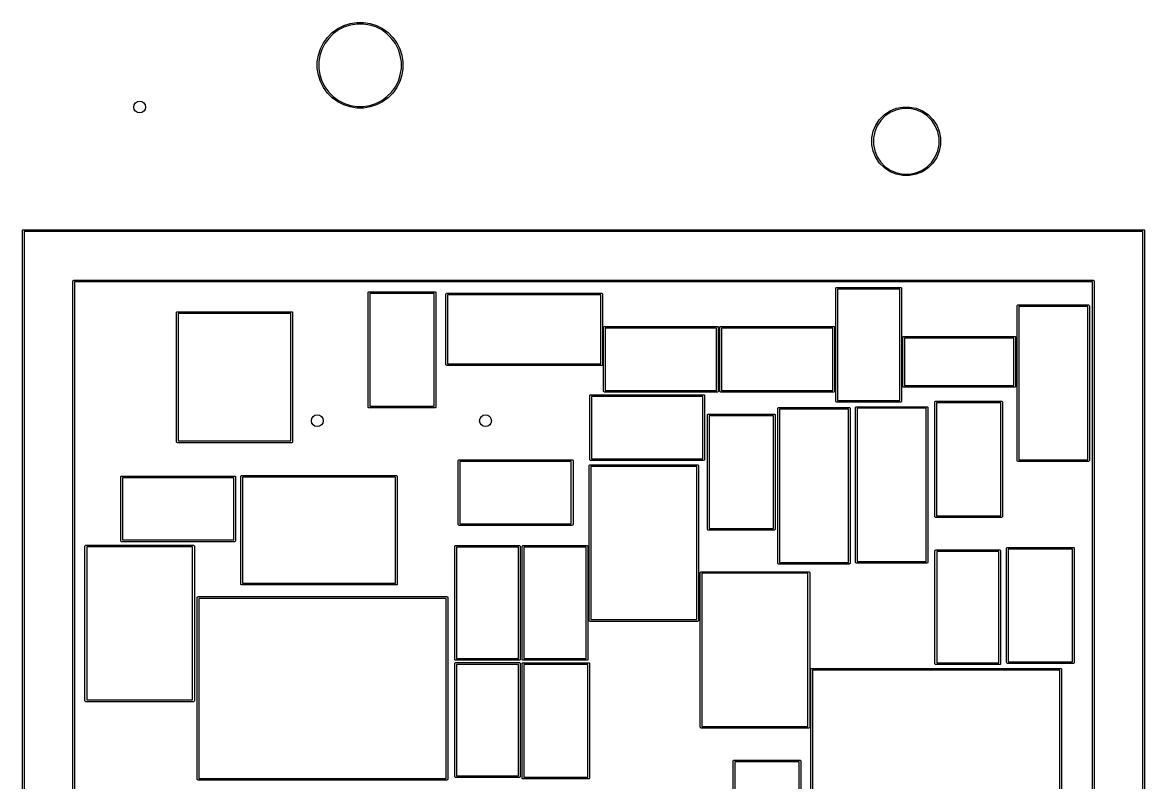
# Model space of a CAD drawing. Extents: x 3.95 to 7.48, y -4.85 to -2.96.
# Drawn here: x 3.952 to 5.265, y -3.888 to -2.998 of the extents above; entities that cross this region are included whole.
import ezdxf

# ---------------------------------------------------------------- set-up
doc = ezdxf.new("R2010")
doc.units = 0
doc.header["$MEASUREMENT"] = 0
doc.layers.add('BLACK', color=7, linetype='CONTINUOUS')

msp = doc.modelspace()

# ---------------------------------------------------------------- linework, layer by layer
at = {"layer": 'BLACK', "linetype": 'CONTINUOUS'}
for p, q in [((4.3141, -3.0103), (4.3204, -3.0057)), ((4.3204, -3.0057), (4.3275, -3.0021)), ((4.3282, -3.0038), (4.3214, -3.0073)), ((4.3275, -3.0021), (4.335, -2.9997)), ((4.3354, -3.0015), (4.3282, -3.0038)), ((4.335, -2.9997), (4.3427, -2.9985)), ((4.3429, -3.0003), (4.3354, -3.0015)), ((4.3427, -2.9985), (4.3506, -2.9985)), ((4.3505, -3.0003), (4.3429, -3.0003)), ((4.358, -3.0015), (4.3505, -3.0003)), ((4.3506, -2.9985), (4.3584, -2.9997)), ((4.3652, -3.0038), (4.358, -3.0015)), ((4.3584, -2.9997), (4.3659, -3.0021)), ((4.372, -3.0073), (4.3652, -3.0038)), ((4.3659, -3.0021), (4.3729, -3.0057)), ((4.3729, -3.0057), (4.3793, -3.0103)), ((4.3039, -3.0223), (4.3085, -3.0159)), ((4.3099, -3.0171), (4.3054, -3.0232)), ((4.3085, -3.0159), (4.3141, -3.0103)), ((4.3153, -3.0117), (4.3099, -3.0171)), ((4.3214, -3.0073), (4.3153, -3.0117)), ((4.3781, -3.0117), (4.372, -3.0073)), ((4.3835, -3.0171), (4.3781, -3.0117)), ((4.3793, -3.0103), (4.3848, -3.0159)), ((4.3879, -3.0232), (4.3835, -3.0171)), ((4.3848, -3.0159), (4.3895, -3.0223)), ((4.2979, -3.0368), (4.3003, -3.0293)), ((4.302, -3.03), (4.2996, -3.0372)), ((4.3003, -3.0293), (4.3039, -3.0223)), ((4.3054, -3.0232), (4.302, -3.03)), ((4.3914, -3.03), (4.3879, -3.0232)), ((4.3895, -3.0223), (4.3931, -3.0293)), ((4.3937, -3.0372), (4.3914, -3.03)), ((4.3931, -3.0293), (4.3955, -3.0368)), ((4.2966, -3.0446), (4.2979, -3.0368)), ((4.2966, -3.0447), (4.2966, -3.0446)), ((4.2966, -3.0525), (4.2966, -3.0447)), ((4.2996, -3.0372), (4.2984, -3.0447)), ((4.2984, -3.0447), (4.2984, -3.0523)), ((4.3949, -3.0447), (4.3937, -3.0372)), ((4.3949, -3.0523), (4.3949, -3.0447)), ((4.3955, -3.0368), (4.3967, -3.0446)), ((4.3967, -3.0446), (4.3967, -3.0525)), ((4.2979, -3.0602), (4.2966, -3.0525)), ((4.2984, -3.0523), (4.2996, -3.0598)), ((4.3937, -3.0598), (4.3949, -3.0523)), ((4.3967, -3.0525), (4.3955, -3.0602)), ((4.3003, -3.0677), (4.2979, -3.0602)), ((4.2996, -3.0598), (4.302, -3.067)), ((4.3039, -3.0747), (4.3003, -3.0677)), ((4.302, -3.067), (4.3054, -3.0738)), ((4.3879, -3.0738), (4.3914, -3.067)), ((4.3931, -3.0677), (4.3895, -3.0747)), ((4.3914, -3.067), (4.3937, -3.0598)), ((4.3955, -3.0602), (4.3931, -3.0677)), ((4.3085, -3.0811), (4.3039, -3.0747)), ((4.3054, -3.0738), (4.3099, -3.0799)), ((4.3141, -3.0867), (4.3085, -3.0811)), ((4.3099, -3.0799), (4.3153, -3.0853)), ((4.3153, -3.0853), (4.3214, -3.0898)), ((4.372, -3.0898), (4.3781, -3.0853)), ((4.3781, -3.0853), (4.3835, -3.0799)), ((4.3848, -3.0811), (4.3793, -3.0867)), ((4.3835, -3.0799), (4.3879, -3.0738)), ((4.3895, -3.0747), (4.3848, -3.0811)), ((4.3204, -3.0913), (4.3141, -3.0867)), ((4.3275, -3.0949), (4.3204, -3.0913)), ((4.3214, -3.0898), (4.3282, -3.0932)), ((4.335, -3.0973), (4.3275, -3.0949)), ((4.3282, -3.0932), (4.3354, -3.0956)), ((4.3427, -3.0986), (4.335, -3.0973)), ((4.3354, -3.0956), (4.3429, -3.0967)), ((4.3506, -3.0986), (4.3427, -3.0986)), ((4.3429, -3.0967), (4.3505, -3.0967)), ((4.3505, -3.0967), (4.358, -3.0956)), ((4.3584, -3.0973), (4.3506, -3.0986)), ((4.358, -3.0956), (4.3652, -3.0932)), ((4.3659, -3.0949), (4.3584, -3.0973)), ((4.3652, -3.0932), (4.372, -3.0898)), ((4.3729, -3.0913), (4.3659, -3.0949)), ((4.3793, -3.0867), (4.3729, -3.0913)), ((4.974, -3.0989), (4.9817, -3.0974)), ((4.9817, -3.0974), (4.9896, -3.0974)), ((4.9896, -3.0974), (4.9974, -3.0989)), ((4.9545, -3.1119), (4.9601, -3.1063)), ((4.9612, -3.1077), (4.9559, -3.113)), ((4.9601, -3.1063), (4.9667, -3.1019)), ((4.9675, -3.1035), (4.9612, -3.1077)), ((4.9667, -3.1019), (4.974, -3.0989)), ((4.9745, -3.1006), (4.9675, -3.1035)), ((4.9819, -3.0991), (4.9745, -3.1006)), ((4.9895, -3.0991), (4.9819, -3.0991)), ((4.9969, -3.1006), (4.9895, -3.0991)), ((5.0039, -3.1035), (4.9969, -3.1006)), ((4.9974, -3.0989), (5.0047, -3.1019)), ((5.0101, -3.1077), (5.0039, -3.1035)), ((5.0047, -3.1019), (5.0113, -3.1063)), ((5.0155, -3.113), (5.0101, -3.1077)), ((5.0113, -3.1063), (5.0169, -3.1119)), ((4.9471, -3.1258), (4.9501, -3.1185)), ((4.9517, -3.1193), (4.9488, -3.1263)), ((4.9501, -3.1185), (4.9545, -3.1119)), ((4.9559, -3.113), (4.9517, -3.1193)), ((5.0197, -3.1193), (5.0155, -3.113)), ((5.0169, -3.1119), (5.0213, -3.1185)), ((5.0226, -3.1263), (5.0197, -3.1193)), ((5.0213, -3.1185), (5.0243, -3.1258)), ((4.9455, -3.1336), (4.9471, -3.1258)), ((4.9455, -3.1337), (4.9455, -3.1336)), ((4.9455, -3.1415), (4.9455, -3.1337)), ((4.9488, -3.1263), (4.9473, -3.1337)), ((4.9473, -3.1337), (4.9473, -3.1413)), ((5.0241, -3.1337), (5.0226, -3.1263)), ((5.0241, -3.1413), (5.0241, -3.1337)), ((5.0243, -3.1258), (5.0258, -3.1336)), ((5.0258, -3.1336), (5.0258, -3.1415)), ((4.9471, -3.1492), (4.9455, -3.1415)), ((4.9501, -3.1565), (4.9471, -3.1492)), ((4.9473, -3.1413), (4.9488, -3.1487)), ((4.9488, -3.1487), (4.9517, -3.1557)), ((5.0197, -3.1557), (5.0226, -3.1487)), ((5.0243, -3.1492), (5.0213, -3.1565)), ((5.0226, -3.1487), (5.0241, -3.1413)), ((5.0258, -3.1415), (5.0243, -3.1492)), ((4.9545, -3.1631), (4.9501, -3.1565)), ((4.9517, -3.1557), (4.9559, -3.162)), ((4.9601, -3.1687), (4.9545, -3.1631)), ((4.9559, -3.162), (4.9612, -3.1673)), ((5.0101, -3.1673), (5.0155, -3.162)), ((5.0169, -3.1631), (5.0113, -3.1687)), ((5.0155, -3.162), (5.0197, -3.1557)), ((5.0213, -3.1565), (5.0169, -3.1631)), ((4.9667, -3.1731), (4.9601, -3.1687)), ((4.9612, -3.1673), (4.9675, -3.1715)), ((4.974, -3.1761), (4.9667, -3.1731)), ((4.9675, -3.1715), (4.9745, -3.1744)), ((4.9817, -3.1777), (4.974, -3.1761)), ((4.9745, -3.1744), (4.9819, -3.1759)), ((4.9819, -3.1759), (4.9895, -3.1759)), ((4.9895, -3.1759), (4.9969, -3.1744)), ((4.9974, -3.1761), (4.9896, -3.1777)), ((4.9969, -3.1744), (5.0039, -3.1715)), ((5.0047, -3.1731), (4.9974, -3.1761)), ((5.0039, -3.1715), (5.0101, -3.1673)), ((5.0113, -3.1687), (5.0047, -3.1731)), ((4.9896, -3.1777), (4.9817, -3.1777)), ((3.9515, -3.242), (3.9516, -3.2416)), ((3.9515, -4.553), (3.9515, -3.242)), ((3.9516, -3.2416), (3.9522, -3.2411)), ((3.9522, -3.2411), (3.9525, -3.241)), ((3.9525, -3.241), (5.2636, -3.241)), ((3.9535, -3.243), (3.9535, -4.552)), ((5.2626, -3.243), (3.9535, -3.243)), ((5.2626, -4.552), (5.2626, -3.243)), ((5.2636, -3.241), (5.2639, -3.2411)), ((5.2639, -3.2411), (5.2645, -3.2416)), ((5.2645, -3.2416), (5.2645, -3.242)), ((5.2645, -3.242), (5.2645, -4.553)), ((4.0106, -3.3011), (4.0107, -3.3007)), ((4.0106, -4.494), (4.0106, -3.3011)), ((4.0107, -3.3007), (4.0112, -3.3002)), ((4.0112, -3.3002), (4.0116, -3.3001)), ((4.0116, -3.3001), (5.2045, -3.3001)), ((4.0126, -3.302), (4.0126, -4.493)), ((5.2035, -3.302), (4.0126, -3.302)), ((4.9034, -3.309), (4.9039, -3.3085)), ((4.9039, -3.3085), (4.9043, -3.3084)), ((4.9043, -3.3084), (4.9791, -3.3084)), ((4.9791, -3.3084), (4.9795, -3.3085)), ((4.9795, -3.3085), (4.98, -3.309)), ((5.2035, -4.493), (5.2035, -3.302)), ((5.2045, -3.3001), (5.2049, -3.3002)), ((5.2049, -3.3002), (5.2054, -3.3007)), ((5.2054, -3.3007), (5.2055, -3.3011)), ((5.2055, -3.3011), (5.2055, -4.494)), ((4.3561, -3.3146), (4.3562, -3.3142)), ((4.3561, -3.4484), (4.3561, -3.3146)), ((4.3562, -3.3142), (4.3567, -3.3137)), ((4.3567, -3.3137), (4.3571, -3.3136)), ((4.3571, -3.3136), (4.4343, -3.3136)), ((4.3581, -3.3156), (4.3581, -3.4475)), ((4.4333, -3.3156), (4.3581, -3.3156)), ((4.4333, -3.4475), (4.4333, -3.3156)), ((4.4343, -3.3136), (4.4346, -3.3137)), ((4.4346, -3.3137), (4.4352, -3.3142)), ((4.4352, -3.3142), (4.4352, -3.3146)), ((4.4352, -3.3146), (4.4352, -3.4484)), ((4.4471, -3.3162), (4.4472, -3.3158)), ((4.4471, -3.3989), (4.4471, -3.3162)), ((4.4472, -3.3158), (4.4477, -3.3153)), ((4.4477, -3.3153), (4.4481, -3.3152)), ((4.4481, -3.3152), (4.6292, -3.3152)), ((4.4491, -3.3172), (4.4491, -3.3979)), ((4.6282, -3.3172), (4.4491, -3.3172)), ((4.6282, -3.3979), (4.6282, -3.3172)), ((4.6292, -3.3152), (4.6296, -3.3153)), ((4.6296, -3.3153), (4.6301, -3.3158)), ((4.6301, -3.3158), (4.6302, -3.3162)), ((4.6302, -3.3162), (4.6302, -3.3989)), ((4.9033, -3.3094), (4.9034, -3.309)), ((4.9033, -3.4417), (4.9033, -3.3094)), ((4.9053, -3.3104), (4.9053, -3.4407)), ((4.9781, -3.3104), (4.9053, -3.3104)), ((4.9781, -3.4407), (4.9781, -3.3104)), ((4.98, -3.309), (4.9801, -3.3094)), ((4.9801, -3.3094), (4.9801, -3.4417)), ((5.1154, -3.3296), (5.116, -3.3291)), ((5.1154, -3.33), (5.1154, -3.3296)), ((5.1154, -3.5111), (5.1154, -3.33)), ((5.116, -3.3291), (5.1163, -3.329)), ((5.1163, -3.329), (5.199, -3.329)), ((5.1173, -3.3309), (5.1173, -3.5101)), ((5.198, -3.3309), (5.1173, -3.3309)), ((5.198, -3.5101), (5.198, -3.3309)), ((5.199, -3.329), (5.1994, -3.3291)), ((5.1994, -3.3291), (5.1999, -3.3296)), ((5.1999, -3.3296), (5.2, -3.33)), ((5.2, -3.33), (5.2, -3.5111)), ((4.1318, -3.3375), (4.1324, -3.337)), ((4.1318, -3.3379), (4.1318, -3.3375)), ((4.1318, -3.4891), (4.1318, -3.3379)), ((4.1324, -3.337), (4.1327, -3.3369)), ((4.1327, -3.3369), (4.2666, -3.3369)), ((4.1337, -3.3389), (4.1337, -3.4881)), ((4.2656, -3.3389), (4.1337, -3.3389)), ((4.2656, -3.4881), (4.2656, -3.3389)), ((4.2666, -3.3369), (4.267, -3.337)), ((4.267, -3.337), (4.2675, -3.3375)), ((4.2675, -3.3375), (4.2676, -3.3379)), ((4.2676, -3.3379), (4.2676, -3.4891)), ((4.6315, -3.3551), (4.6316, -3.3547)), ((4.6315, -3.4299), (4.6315, -3.3551)), ((4.6316, -3.3547), (4.6322, -3.3542)), ((4.6322, -3.3542), (4.6325, -3.3541)), ((4.6325, -3.3541), (4.7648, -3.3541)), ((4.6335, -3.3561), (4.6335, -3.4289)), ((4.7638, -3.3561), (4.6335, -3.3561)), ((4.7638, -3.4289), (4.7638, -3.3561)), ((4.7648, -3.3541), (4.7652, -3.3542)), ((4.7652, -3.3542), (4.7657, -3.3547)), ((4.7657, -3.3547), (4.7658, -3.3551)), ((4.7658, -3.3551), (4.7658, -3.4299)), ((4.7675, -3.3551), (4.7676, -3.3547)), ((4.7675, -3.4299), (4.7675, -3.3551)), ((4.7676, -3.3547), (4.7682, -3.3542)), ((4.7682, -3.3542), (4.7685, -3.3541)), ((4.7685, -3.3541), (4.9008, -3.3541)), ((4.7695, -3.3561), (4.7695, -3.4289)), ((4.8998, -3.3561), (4.7695, -3.3561)), ((4.8998, -3.4289), (4.8998, -3.3561)), ((4.9008, -3.3541), (4.9012, -3.3542)), ((4.9012, -3.3542), (4.9017, -3.3547)), ((4.9017, -3.3547), (4.9018, -3.3551)), ((4.9018, -3.3551), (4.9018, -3.4299)), ((4.9817, -3.3668), (4.9818, -3.3664)), ((4.9817, -3.4243), (4.9817, -3.3668)), ((4.9818, -3.3664), (4.9823, -3.3659)), ((4.9823, -3.3659), (4.9827, -3.3658)), ((4.9827, -3.3658), (5.1126, -3.3658)), ((4.9837, -3.3678), (4.9837, -3.4233)), ((5.1117, -3.3678), (4.9837, -3.3678)), ((5.1117, -3.4233), (5.1117, -3.3678)), ((5.1126, -3.3658), (5.113, -3.3659)), ((5.113, -3.3659), (5.1135, -3.3664)), ((5.1135, -3.3664), (5.1136, -3.3668)), ((5.1136, -3.3668), (5.1136, -3.4243)), ((4.4472, -3.3992), (4.4471, -3.3989)), ((4.4477, -3.3998), (4.4472, -3.3992)), ((4.4481, -3.3998), (4.4477, -3.3998)), ((4.6292, -3.3998), (4.4481, -3.3998)), ((4.4491, -3.3979), (4.6282, -3.3979)), ((4.6296, -3.3998), (4.6292, -3.3998)), ((4.6301, -3.3992), (4.6296, -3.3998)), ((4.6302, -3.3989), (4.6301, -3.3992)), ((4.9818, -3.4246), (4.9817, -3.4243)), ((4.9823, -3.4252), (4.9818, -3.4246)), ((4.9827, -3.4252), (4.9823, -3.4252)), ((5.1126, -3.4252), (4.9827, -3.4252)), ((4.9837, -3.4233), (5.1117, -3.4233)), ((5.113, -3.4252), (5.1126, -3.4252)), ((5.1135, -3.4246), (5.113, -3.4252)), ((5.1136, -3.4243), (5.1135, -3.4246)), ((4.6155, -3.4351), (4.6156, -3.4347)), ((4.6155, -3.5099), (4.6155, -3.4351)), ((4.6156, -3.4347), (4.6162, -3.4342)), ((4.6162, -3.4342), (4.6165, -3.4341)), ((4.6165, -3.4341), (4.7488, -3.4341)), ((4.6175, -3.4361), (4.6175, -3.5089)), ((4.7478, -3.4361), (4.6175, -3.4361)), ((4.6316, -3.4303), (4.6315, -3.4299)), ((4.6322, -3.4308), (4.6316, -3.4303)), ((4.6325, -3.4309), (4.6322, -3.4308)), ((4.7648, -3.4309), (4.6325, -3.4309)), ((4.6335, -3.4289), (4.7638, -3.4289)), ((4.7478, -3.5089), (4.7478, -3.4361)), ((4.7488, -3.4341), (4.7492, -3.4342)), ((4.7492, -3.4342), (4.7497, -3.4347)), ((4.7497, -3.4347), (4.7498, -3.4351)), ((4.7498, -3.4351), (4.7498, -3.5099)), ((4.7652, -3.4308), (4.7648, -3.4309)), ((4.7657, -3.4303), (4.7652, -3.4308)), ((4.7658, -3.4299), (4.7657, -3.4303)), ((4.7676, -3.4303), (4.7675, -3.4299)), ((4.7682, -3.4308), (4.7676, -3.4303)), ((4.7685, -3.4309), (4.7682, -3.4308)), ((4.9008, -3.4309), (4.7685, -3.4309)), ((4.7695, -3.4289), (4.8998, -3.4289)), ((4.9012, -3.4308), (4.9008, -3.4309)), ((4.9017, -3.4303), (4.9012, -3.4308)), ((4.9018, -3.4299), (4.9017, -3.4303)), ((4.3562, -3.4488), (4.3561, -3.4484)), ((4.3567, -3.4494), (4.3562, -3.4488)), ((4.3571, -3.4494), (4.3567, -3.4494)), ((4.4343, -3.4494), (4.3571, -3.4494)), ((4.3581, -3.4475), (4.4333, -3.4475)), ((4.4346, -3.4494), (4.4343, -3.4494)), ((4.4352, -3.4488), (4.4346, -3.4494)), ((4.4352, -3.4484), (4.4352, -3.4488)), ((4.8354, -3.4496), (4.836, -3.4491)), ((4.8354, -3.45), (4.8354, -3.4496)), ((4.8354, -3.6311), (4.8354, -3.45)), ((4.836, -3.4491), (4.8363, -3.449)), ((4.8363, -3.449), (4.919, -3.449)), ((4.8373, -3.4509), (4.8373, -3.6301)), ((4.918, -3.4509), (4.8373, -3.4509)), ((4.9034, -3.442), (4.9033, -3.4417)), ((4.9039, -3.4426), (4.9034, -3.442)), ((4.9043, -3.4426), (4.9039, -3.4426)), ((4.9791, -3.4426), (4.9043, -3.4426)), ((4.9053, -3.4407), (4.9781, -3.4407)), ((4.918, -3.6301), (4.918, -3.4509)), ((4.919, -3.449), (4.9194, -3.4491)), ((4.9194, -3.4491), (4.9199, -3.4496)), ((4.9199, -3.4496), (4.92, -3.45)), ((4.92, -3.45), (4.92, -3.6311)), ((4.9264, -3.4486), (4.927, -3.4481)), ((4.9264, -3.449), (4.9264, -3.4486)), ((4.9264, -3.6301), (4.9264, -3.449)), ((4.927, -3.4481), (4.9273, -3.448)), ((4.9273, -3.448), (5.01, -3.448)), ((4.9283, -3.4499), (4.9283, -3.6291)), ((5.009, -3.4499), (4.9283, -3.4499)), ((4.9795, -3.4426), (4.9791, -3.4426)), ((4.98, -3.442), (4.9795, -3.4426)), ((4.9801, -3.4417), (4.98, -3.442)), ((5.009, -3.6291), (5.009, -3.4499)), ((5.01, -3.448), (5.0104, -3.4481)), ((5.0104, -3.4481), (5.0109, -3.4486)), ((5.0109, -3.4486), (5.011, -3.449)), ((5.011, -3.449), (5.011, -3.6301)), ((5.0191, -3.4426), (5.0192, -3.4423)), ((5.0191, -3.5765), (5.0191, -3.4426)), ((5.0192, -3.4423), (5.0197, -3.4417)), ((5.0197, -3.4417), (5.0201, -3.4417)), ((5.0201, -3.4417), (5.0973, -3.4417)), ((5.0211, -3.4436), (5.0211, -3.5755)), ((5.0963, -3.4436), (5.0211, -3.4436)), ((5.0963, -3.5755), (5.0963, -3.4436)), ((5.0973, -3.4417), (5.0976, -3.4417)), ((5.0976, -3.4417), (5.0982, -3.4423)), ((5.0982, -3.4423), (5.0982, -3.4426)), ((5.0982, -3.4426), (5.0982, -3.5765)), ((4.7531, -3.4576), (4.7532, -3.4572)), ((4.7531, -3.5914), (4.7531, -3.4576)), ((4.7532, -3.4572), (4.7537, -3.4567)), ((4.7537, -3.4567), (4.7541, -3.4566)), ((4.7541, -3.4566), (4.8313, -3.4566)), ((4.7551, -3.4586), (4.7551, -3.5905)), ((4.8303, -3.4586), (4.7551, -3.4586)), ((4.8303, -3.5905), (4.8303, -3.4586)), ((4.8313, -3.4566), (4.8316, -3.4567)), ((4.8316, -3.4567), (4.8322, -3.4572)), ((4.8322, -3.4572), (4.8322, -3.4576)), ((4.8322, -3.4576), (4.8322, -3.5914)), ((4.1318, -3.4895), (4.1318, -3.4891)), ((4.1324, -3.49), (4.1318, -3.4895)), ((4.1327, -3.4901), (4.1324, -3.49)), ((4.2666, -3.4901), (4.1327, -3.4901)), ((4.1337, -3.4881), (4.2656, -3.4881)), ((4.267, -3.49), (4.2666, -3.4901)), ((4.2675, -3.4895), (4.267, -3.49)), ((4.2676, -3.4891), (4.2675, -3.4895)), ((4.4615, -3.5111), (4.4616, -3.5107)), ((4.4615, -3.5859), (4.4615, -3.5111)), ((4.4616, -3.5107), (4.4622, -3.5102)), ((4.4622, -3.5102), (4.4625, -3.5101)), ((4.4625, -3.5101), (4.5948, -3.5101)), ((4.4635, -3.5121), (4.4635, -3.5849)), ((4.5938, -3.5121), (4.4635, -3.5121)), ((4.5938, -3.5849), (4.5938, -3.5121)), ((4.5948, -3.5101), (4.5952, -3.5102)), ((4.5952, -3.5102), (4.5957, -3.5107)), ((4.5957, -3.5107), (4.5958, -3.5111)), ((4.5958, -3.5111), (4.5958, -3.5859)), ((4.6147, -3.517), (4.6148, -3.5166)), ((4.6147, -3.6981), (4.6147, -3.517)), ((4.6148, -3.5166), (4.6153, -3.5161)), ((4.6153, -3.5161), (4.6157, -3.516)), ((4.6156, -3.5103), (4.6155, -3.5099)), ((4.6162, -3.5108), (4.6156, -3.5103)), ((4.6157, -3.516), (4.7417, -3.516)), ((4.6165, -3.5109), (4.6162, -3.5108)), ((4.7488, -3.5109), (4.6165, -3.5109)), ((4.6167, -3.5179), (4.6167, -3.6971)), ((4.7407, -3.5179), (4.6167, -3.5179)), ((4.6175, -3.5089), (4.7478, -3.5089)), ((4.7407, -3.6971), (4.7407, -3.5179)), ((4.7417, -3.516), (4.742, -3.5161)), ((4.742, -3.5161), (4.7426, -3.5166)), ((4.7426, -3.5166), (4.7427, -3.517)), ((4.7427, -3.517), (4.7427, -3.6981)), ((4.7492, -3.5108), (4.7488, -3.5109)), ((4.7497, -3.5103), (4.7492, -3.5108)), ((4.7498, -3.5099), (4.7497, -3.5103)), ((5.1154, -3.5114), (5.1154, -3.5111)), ((5.116, -3.512), (5.1154, -3.5114)), ((5.1163, -3.5121), (5.116, -3.512)), ((5.199, -3.5121), (5.1163, -3.5121)), ((5.1173, -3.5101), (5.198, -3.5101)), ((5.1994, -3.512), (5.199, -3.5121)), ((5.1999, -3.5114), (5.1994, -3.512)), ((5.2, -3.5111), (5.1999, -3.5114)), ((4.0665, -3.5301), (4.0666, -3.5297)), ((4.0665, -3.6049), (4.0665, -3.5301)), ((4.0666, -3.5297), (4.0672, -3.5292)), ((4.0672, -3.5292), (4.0675, -3.5291)), ((4.0675, -3.5291), (4.1998, -3.5291)), ((4.0685, -3.5311), (4.0685, -3.6039)), ((4.1988, -3.5311), (4.0685, -3.5311)), ((4.1988, -3.6039), (4.1988, -3.5311)), ((4.1998, -3.5291), (4.2002, -3.5292)), ((4.2002, -3.5292), (4.2007, -3.5297)), ((4.2007, -3.5297), (4.2008, -3.5301)), ((4.2008, -3.5301), (4.2008, -3.6049)), ((4.2071, -3.5295), (4.2072, -3.5291)), ((4.2071, -3.6555), (4.2071, -3.5295)), ((4.2072, -3.5291), (4.2077, -3.5286)), ((4.2077, -3.5286), (4.2081, -3.5285)), ((4.2081, -3.5285), (4.3892, -3.5285)), ((4.2091, -3.5305), (4.2091, -3.6545)), ((4.3882, -3.5305), (4.2091, -3.5305)), ((4.3882, -3.6545), (4.3882, -3.5305)), ((4.3892, -3.5285), (4.3896, -3.5286)), ((4.3896, -3.5286), (4.3901, -3.5291)), ((4.3901, -3.5291), (4.3902, -3.5295)), ((4.3902, -3.5295), (4.3902, -3.6555)), ((5.0192, -3.5769), (5.0191, -3.5765)), ((5.0197, -3.5774), (5.0192, -3.5769)), ((5.0201, -3.5775), (5.0197, -3.5774)), ((5.0973, -3.5775), (5.0201, -3.5775)), ((5.0211, -3.5755), (5.0963, -3.5755)), ((5.0976, -3.5774), (5.0973, -3.5775)), ((5.0982, -3.5769), (5.0976, -3.5774)), ((5.0982, -3.5765), (5.0982, -3.5769)), ((4.4616, -3.5863), (4.4615, -3.5859)), ((4.4622, -3.5868), (4.4616, -3.5863)), ((4.4625, -3.5869), (4.4622, -3.5868)), ((4.5948, -3.5869), (4.4625, -3.5869)), ((4.4635, -3.5849), (4.5938, -3.5849)), ((4.5952, -3.5868), (4.5948, -3.5869)), ((4.5957, -3.5863), (4.5952, -3.5868)), ((4.5958, -3.5859), (4.5957, -3.5863)), ((4.7532, -3.5918), (4.7531, -3.5914)), ((4.7537, -3.5924), (4.7532, -3.5918)), ((4.7541, -3.5924), (4.7537, -3.5924)), ((4.8313, -3.5924), (4.7541, -3.5924)), ((4.7551, -3.5905), (4.8303, -3.5905)), ((4.8316, -3.5924), (4.8313, -3.5924)), ((4.8322, -3.5918), (4.8316, -3.5924)), ((4.8322, -3.5914), (4.8322, -3.5918)), ((4.0247, -3.611), (4.0248, -3.6106)), ((4.0248, -3.6106), (4.0253, -3.6101)), ((4.0253, -3.6101), (4.0257, -3.61)), ((4.0257, -3.61), (4.1517, -3.61)), ((4.0666, -3.6053), (4.0665, -3.6049)), ((4.0672, -3.6058), (4.0666, -3.6053)), ((4.0675, -3.6059), (4.0672, -3.6058)), ((4.1998, -3.6059), (4.0675, -3.6059)), ((4.0685, -3.6039), (4.1988, -3.6039)), ((4.1517, -3.61), (4.152, -3.6101)), ((4.152, -3.6101), (4.1526, -3.6106)), ((4.1526, -3.6106), (4.1527, -3.611)), ((4.2002, -3.6058), (4.1998, -3.6059)), ((4.2007, -3.6053), (4.2002, -3.6058)), ((4.2008, -3.6049), (4.2007, -3.6053)), ((4.4574, -3.611), (4.4579, -3.6105)), ((4.4579, -3.6105), (4.4583, -3.6104)), ((4.4583, -3.6104), (4.5331, -3.6104)), ((4.5331, -3.6104), (4.5335, -3.6105)), ((4.5335, -3.6105), (4.534, -3.611)), ((4.5364, -3.611), (4.5369, -3.6105)), ((4.5369, -3.6105), (4.5373, -3.6104)), ((4.5373, -3.6104), (4.6121, -3.6104)), ((4.6121, -3.6104), (4.6125, -3.6105)), ((4.6125, -3.6105), (4.613, -3.611)), ((4.0247, -3.7921), (4.0247, -3.611)), ((4.0267, -3.6119), (4.0267, -3.7911)), ((4.1507, -3.6119), (4.0267, -3.6119)), ((4.1507, -3.7911), (4.1507, -3.6119)), ((4.1527, -3.611), (4.1527, -3.7921)), ((4.4573, -3.6114), (4.4574, -3.611)), ((4.4573, -3.7437), (4.4573, -3.6114)), ((4.4593, -3.6124), (4.4593, -3.7427)), ((4.5321, -3.6124), (4.4593, -3.6124)), ((4.5321, -3.7427), (4.5321, -3.6124)), ((4.534, -3.611), (4.5341, -3.6114)), ((4.5341, -3.6114), (4.5341, -3.7437)), ((4.5363, -3.6114), (4.5364, -3.611)), ((4.5363, -3.7437), (4.5363, -3.6114)), ((4.5383, -3.6124), (4.5383, -3.7427)), ((4.6111, -3.6124), (4.5383, -3.6124)), ((4.6111, -3.7427), (4.6111, -3.6124)), ((4.613, -3.611), (4.6131, -3.6114)), ((4.6131, -3.6114), (4.6131, -3.7437)), ((5.0193, -3.6164), (5.0194, -3.6161)), ((5.0193, -3.7487), (5.0193, -3.6164)), ((5.0194, -3.6161), (5.0199, -3.6155)), ((5.0199, -3.6155), (5.0203, -3.6155)), ((5.0203, -3.6155), (5.0951, -3.6155)), ((5.0213, -3.6174), (5.0213, -3.7477)), ((5.0941, -3.6174), (5.0213, -3.6174)), ((5.0941, -3.7477), (5.0941, -3.6174)), ((5.0951, -3.6155), (5.0955, -3.6155)), ((5.0955, -3.6155), (5.096, -3.6161)), ((5.096, -3.6161), (5.0961, -3.6164)), ((5.0961, -3.6164), (5.0961, -3.7487)), ((5.1031, -3.6136), (5.1032, -3.6132)), ((5.1031, -3.7474), (5.1031, -3.6136)), ((5.1032, -3.6132), (5.1037, -3.6127)), ((5.1037, -3.6127), (5.1041, -3.6126)), ((5.1041, -3.6126), (5.1813, -3.6126)), ((5.1051, -3.6146), (5.1051, -3.7465)), ((5.1803, -3.6146), (5.1051, -3.6146)), ((5.1803, -3.7465), (5.1803, -3.6146)), ((5.1813, -3.6126), (5.1816, -3.6127)), ((5.1816, -3.6127), (5.1822, -3.6132)), ((5.1822, -3.6132), (5.1822, -3.6136)), ((5.1822, -3.6136), (5.1822, -3.7474)), ((4.8354, -3.6314), (4.8354, -3.6311)), ((4.836, -3.632), (4.8354, -3.6314)), ((4.8363, -3.6321), (4.836, -3.632)), ((4.919, -3.6321), (4.8363, -3.6321)), ((4.8373, -3.6301), (4.918, -3.6301)), ((4.9194, -3.632), (4.919, -3.6321)), ((4.9199, -3.6314), (4.9194, -3.632)), ((4.92, -3.6311), (4.9199, -3.6314)), ((4.9264, -3.6304), (4.9264, -3.6301)), ((4.927, -3.631), (4.9264, -3.6304)), ((4.9273, -3.6311), (4.927, -3.631)), ((5.01, -3.6311), (4.9273, -3.6311)), ((4.9283, -3.6291), (5.009, -3.6291)), ((5.0104, -3.631), (5.01, -3.6311)), ((5.0109, -3.6304), (5.0104, -3.631)), ((5.011, -3.6301), (5.0109, -3.6304)), ((4.7447, -3.642), (4.7448, -3.6416)), ((4.7447, -3.8231), (4.7447, -3.642)), ((4.7448, -3.6416), (4.7453, -3.6411)), ((4.7453, -3.6411), (4.7457, -3.641)), ((4.7457, -3.641), (4.8717, -3.641)), ((4.7467, -3.6429), (4.7467, -3.8221)), ((4.8707, -3.6429), (4.7467, -3.6429)), ((4.8707, -3.8221), (4.8707, -3.6429)), ((4.8717, -3.641), (4.872, -3.6411)), ((4.872, -3.6411), (4.8726, -3.6416)), ((4.8726, -3.6416), (4.8727, -3.642)), ((4.8727, -3.642), (4.8727, -3.8231)), ((4.2072, -3.6559), (4.2071, -3.6555)), ((4.2077, -3.6564), (4.2072, -3.6559)), ((4.2081, -3.6565), (4.2077, -3.6564)), ((4.3892, -3.6565), (4.2081, -3.6565)), ((4.2091, -3.6545), (4.3882, -3.6545)), ((4.3896, -3.6564), (4.3892, -3.6565)), ((4.3901, -3.6559), (4.3896, -3.6564)), ((4.3902, -3.6555), (4.3901, -3.6559)), ((4.156, -3.6712), (4.1561, -3.6708)), ((4.156, -3.8838), (4.156, -3.6712)), ((4.1561, -3.6708), (4.1566, -3.6703)), ((4.1566, -3.6703), (4.157, -3.6702)), ((4.157, -3.6702), (4.4483, -3.6702)), ((4.158, -3.6722), (4.158, -3.8828)), ((4.4474, -3.6722), (4.158, -3.6722)), ((4.4474, -3.8828), (4.4474, -3.6722)), ((4.4483, -3.6702), (4.4487, -3.6703)), ((4.4487, -3.6703), (4.4493, -3.6708)), ((4.4493, -3.6708), (4.4493, -3.6712)), ((4.4493, -3.6712), (4.4493, -3.8838)), ((4.6148, -3.6984), (4.6147, -3.6981)), ((4.6153, -3.699), (4.6148, -3.6984)), ((4.6157, -3.6991), (4.6153, -3.699)), ((4.7417, -3.6991), (4.6157, -3.6991)), ((4.6167, -3.6971), (4.7407, -3.6971)), ((4.742, -3.699), (4.7417, -3.6991)), ((4.7426, -3.6984), (4.742, -3.699)), ((4.7427, -3.6981), (4.7426, -3.6984)), ((4.4574, -3.744), (4.4573, -3.7437)), ((4.4573, -3.7484), (4.4574, -3.748)), ((4.4573, -3.8807), (4.4573, -3.7484)), ((4.4579, -3.7446), (4.4574, -3.744)), ((4.4574, -3.748), (4.4579, -3.7475)), ((4.4583, -3.7446), (4.4579, -3.7446)), ((4.4579, -3.7475), (4.4583, -3.7474)), ((4.5331, -3.7446), (4.4583, -3.7446)), ((4.4583, -3.7474), (4.5331, -3.7474)), ((4.4593, -3.7427), (4.5321, -3.7427)), ((4.4593, -3.7494), (4.4593, -3.8797)), ((4.5321, -3.7494), (4.4593, -3.7494)), ((4.5321, -3.8797), (4.5321, -3.7494)), ((4.5335, -3.7446), (4.5331, -3.7446)), ((4.5331, -3.7474), (4.5335, -3.7475)), ((4.534, -3.744), (4.5335, -3.7446)), ((4.5335, -3.7475), (4.534, -3.748)), ((4.5341, -3.7437), (4.534, -3.744)), ((4.534, -3.748), (4.5341, -3.7484)), ((4.5341, -3.7484), (4.5341, -3.8807)), ((4.5361, -3.7486), (4.5362, -3.7482)), ((4.5361, -3.8824), (4.5361, -3.7486)), ((4.5362, -3.7482), (4.5367, -3.7477)), ((4.5364, -3.744), (4.5363, -3.7437)), ((4.5369, -3.7446), (4.5364, -3.744)), ((4.5367, -3.7477), (4.5371, -3.7476)), ((4.5373, -3.7446), (4.5369, -3.7446)), ((4.5371, -3.7476), (4.6143, -3.7476)), ((4.6121, -3.7446), (4.5373, -3.7446)), ((4.5381, -3.7496), (4.5381, -3.8815)), ((4.6133, -3.7496), (4.5381, -3.7496)), ((4.5383, -3.7427), (4.6111, -3.7427)), ((4.6125, -3.7446), (4.6121, -3.7446)), ((4.613, -3.744), (4.6125, -3.7446)), ((4.6131, -3.7437), (4.613, -3.744)), ((4.6133, -3.8815), (4.6133, -3.7496)), ((4.6143, -3.7476), (4.6146, -3.7477)), ((4.6146, -3.7477), (4.6152, -3.7482)), ((4.6152, -3.7482), (4.6152, -3.7486)), ((4.6152, -3.7486), (4.6152, -3.8824)), ((4.874, -3.7552), (4.8741, -3.7548)), ((4.8741, -3.7548), (4.8746, -3.7543)), ((4.8746, -3.7543), (4.875, -3.7542)), ((4.875, -3.7542), (5.1663, -3.7542)), ((5.0194, -3.7491), (5.0193, -3.7487)), ((5.0199, -3.7496), (5.0194, -3.7491)), ((5.0203, -3.7497), (5.0199, -3.7496)), ((5.0951, -3.7497), (5.0203, -3.7497)), ((5.0213, -3.7477), (5.0941, -3.7477)), ((5.0955, -3.7496), (5.0951, -3.7497)), ((5.096, -3.7491), (5.0955, -3.7496)), ((5.0961, -3.7487), (5.096, -3.7491)), ((5.1032, -3.7478), (5.1031, -3.7474)), ((5.1037, -3.7484), (5.1032, -3.7478)), ((5.1041, -3.7484), (5.1037, -3.7484)), ((5.1813, -3.7484), (5.1041, -3.7484)), ((5.1051, -3.7465), (5.1803, -3.7465)), ((5.1663, -3.7542), (5.1667, -3.7543)), ((5.1667, -3.7543), (5.1673, -3.7548)), ((5.1673, -3.7548), (5.1673, -3.7552)), ((5.1816, -3.7484), (5.1813, -3.7484)), ((5.1822, -3.7478), (5.1816, -3.7484)), ((5.1822, -3.7474), (5.1822, -3.7478)), ((4.874, -3.9678), (4.874, -3.7552)), ((4.876, -3.7562), (4.876, -3.9668)), ((5.1654, -3.7562), (4.876, -3.7562)), ((5.1654, -3.9668), (5.1654, -3.7562)), ((5.1673, -3.7552), (5.1673, -3.9678)), ((4.0248, -3.7924), (4.0247, -3.7921)), ((4.0253, -3.793), (4.0248, -3.7924)), ((4.0257, -3.7931), (4.0253, -3.793)), ((4.1517, -3.7931), (4.0257, -3.7931)), ((4.0267, -3.7911), (4.1507, -3.7911)), ((4.152, -3.793), (4.1517, -3.7931)), ((4.1526, -3.7924), (4.152, -3.793)), ((4.1527, -3.7921), (4.1526, -3.7924)), ((4.7448, -3.8234), (4.7447, -3.8231)), ((4.7453, -3.824), (4.7448, -3.8234)), ((4.7457, -3.8241), (4.7453, -3.824)), ((4.8717, -3.8241), (4.7457, -3.8241)), ((4.7467, -3.8221), (4.8707, -3.8221)), ((4.872, -3.824), (4.8717, -3.8241)), ((4.8726, -3.8234), (4.872, -3.824)), ((4.8727, -3.8231), (4.8726, -3.8234)), ((4.7831, -3.8626), (4.7832, -3.8622)), ((4.7831, -3.9964), (4.7831, -3.8626)), ((4.7832, -3.8622), (4.7837, -3.8617)), ((4.7837, -3.8617), (4.7841, -3.8616)), ((4.7841, -3.8616), (4.8613, -3.8616)), ((4.7851, -3.8636), (4.7851, -3.9955)), ((4.8603, -3.8636), (4.7851, -3.8636)), ((4.8603, -3.9955), (4.8603, -3.8636)), ((4.8613, -3.8616), (4.8616, -3.8617)), ((4.8616, -3.8617), (4.8622, -3.8622)), ((4.8622, -3.8622), (4.8622, -3.8626)), ((4.8622, -3.8626), (4.8622, -3.9964)), ((4.1561, -3.8842), (4.156, -3.8838)), ((4.1566, -3.8847), (4.1561, -3.8842)), ((4.157, -3.8848), (4.1566, -3.8847)), ((4.4483, -3.8848), (4.157, -3.8848)), ((4.158, -3.8828), (4.4474, -3.8828)), ((4.4487, -3.8847), (4.4483, -3.8848)), ((4.4493, -3.8842), (4.4487, -3.8847)), ((4.4493, -3.8838), (4.4493, -3.8842)), ((4.4574, -3.881), (4.4573, -3.8807)), ((4.4579, -3.8816), (4.4574, -3.881)), ((4.4583, -3.8816), (4.4579, -3.8816)), ((4.5331, -3.8816), (4.4583, -3.8816)), ((4.4593, -3.8797), (4.5321, -3.8797)), ((4.5335, -3.8816), (4.5331, -3.8816)), ((4.534, -3.881), (4.5335, -3.8816)), ((4.5341, -3.8807), (4.534, -3.881)), ((4.5362, -3.8828), (4.5361, -3.8824)), ((4.5367, -3.8834), (4.5362, -3.8828)), ((4.5371, -3.8834), (4.5367, -3.8834)), ((4.6143, -3.8834), (4.5371, -3.8834)), ((4.5381, -3.8815), (4.6133, -3.8815)), ((4.6146, -3.8834), (4.6143, -3.8834)), ((4.6152, -3.8828), (4.6146, -3.8834)), ((4.6152, -3.8824), (4.6152, -3.8828))]:
    msp.add_line(p, q, dxfattribs=at)
at = {"layer": 'BLACK'}
for centre in [(4.0887, -3.0975), (4.0887, -3.0975), (4.2965, -3.4644), (4.2965, -3.4644), (4.4934, -3.4644), (4.4934, -3.4644)]:
    msp.add_circle(centre, 0.00689, dxfattribs=at)

doc.saveas('drawing.dxf')
